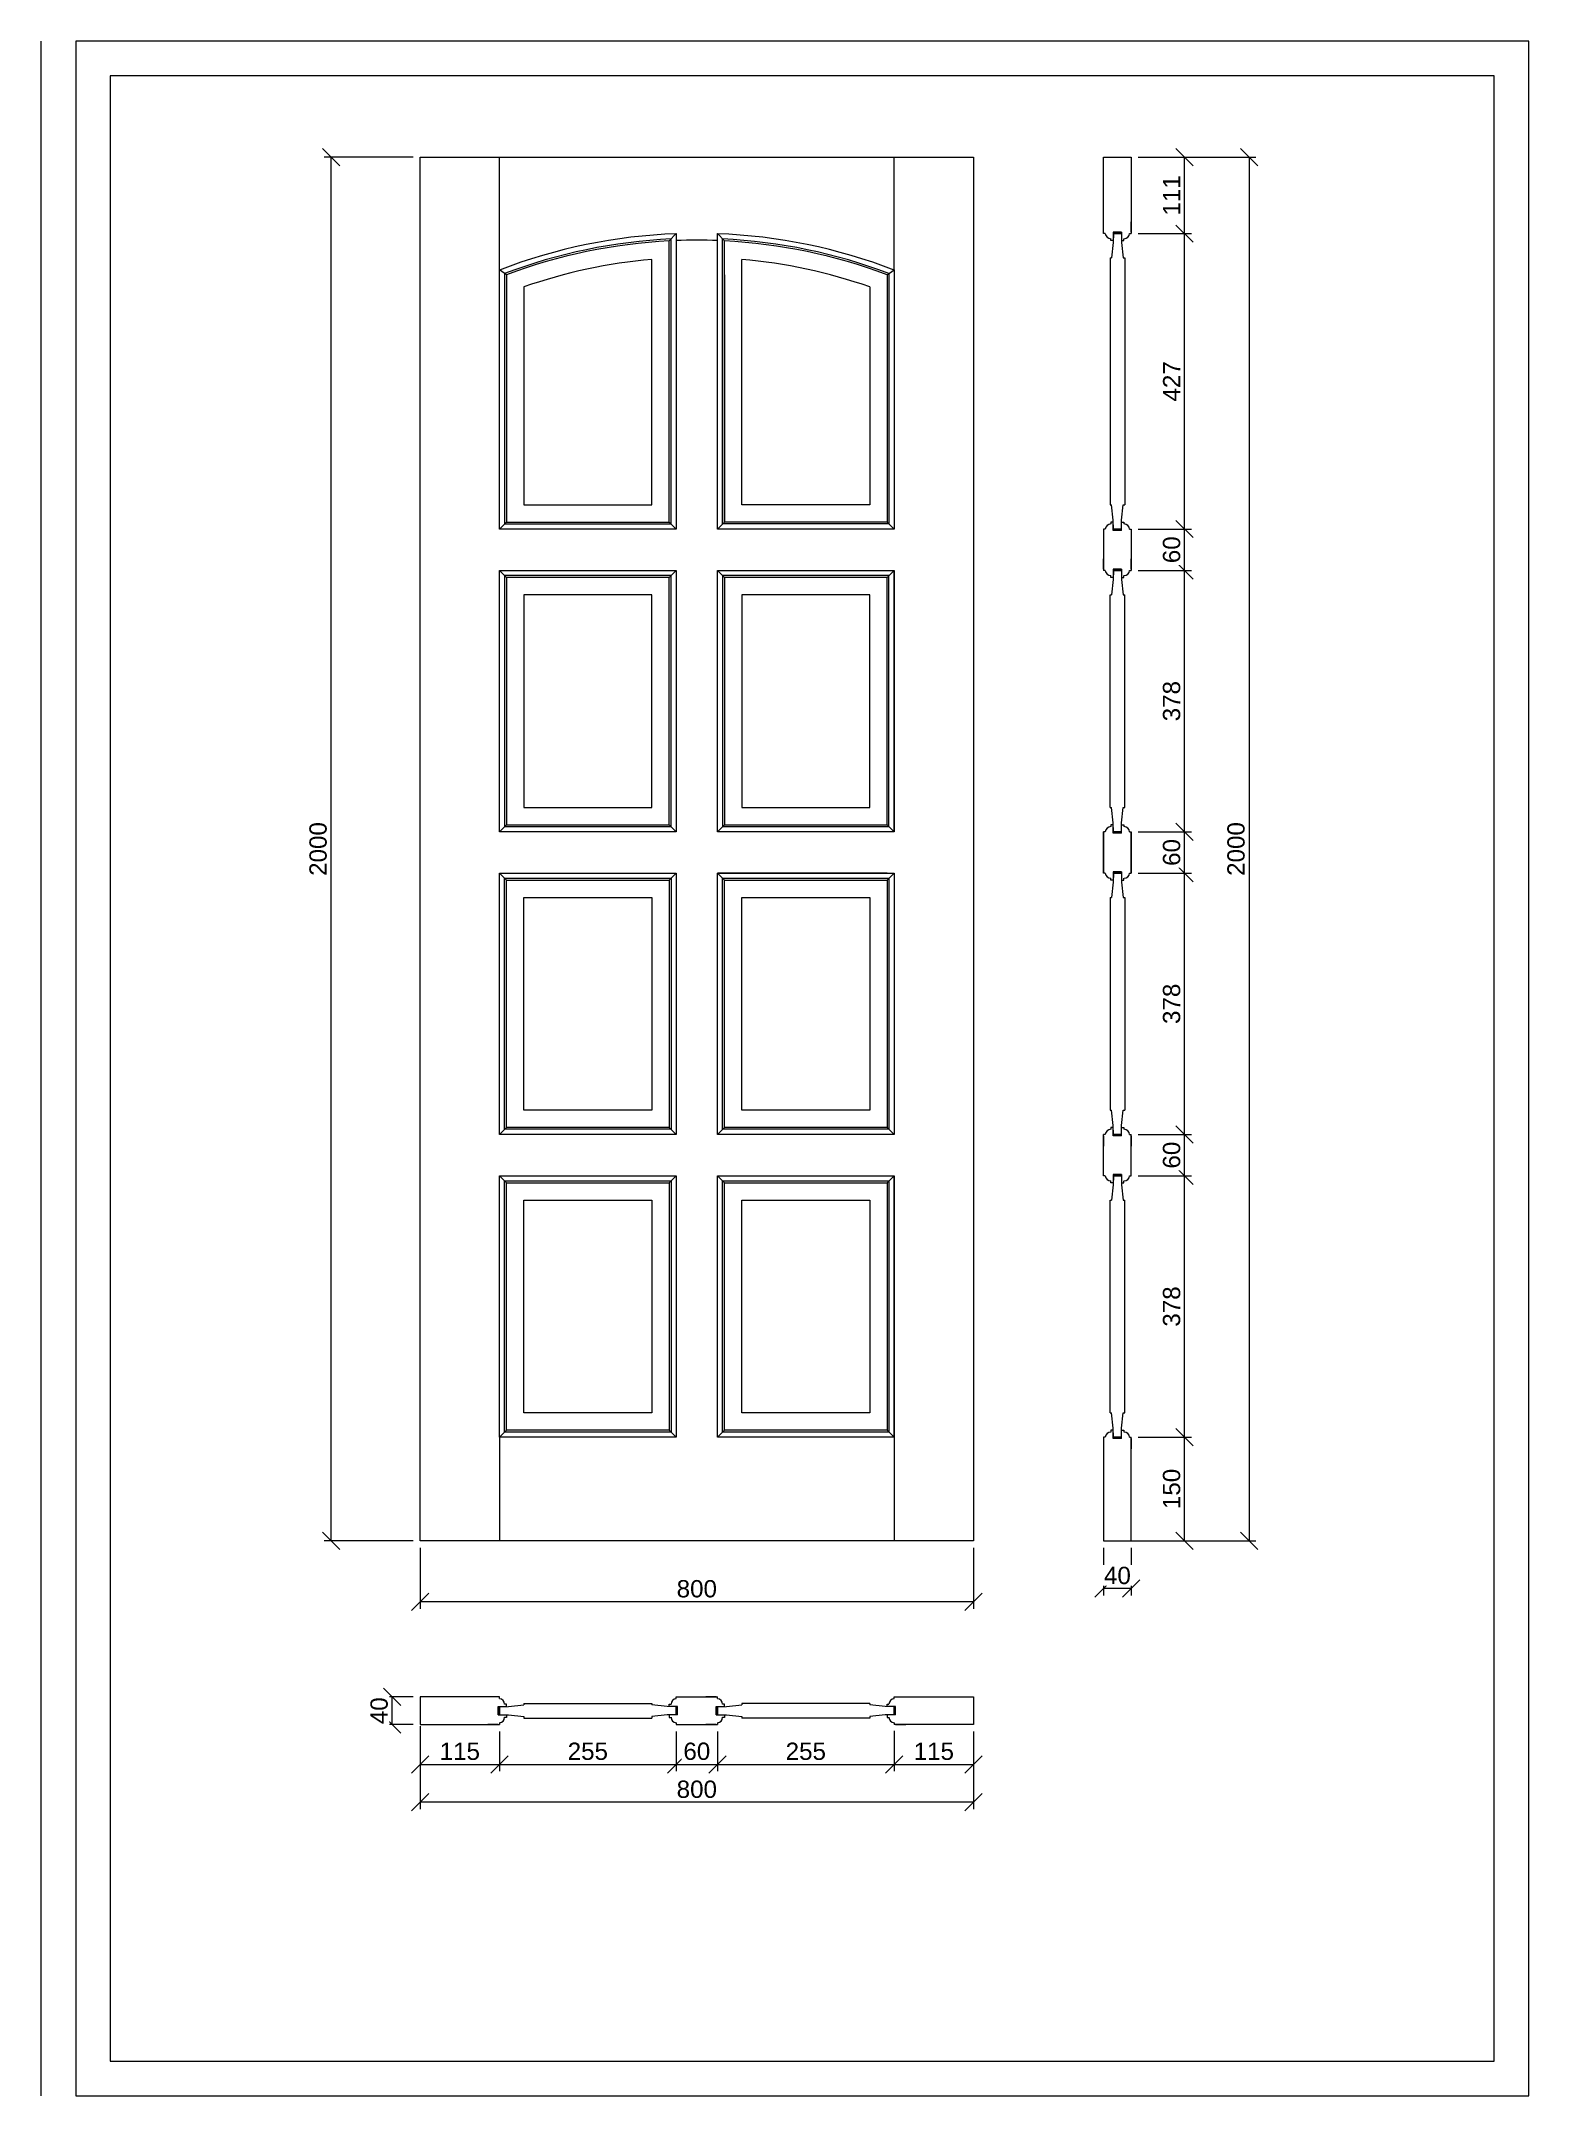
# Model space of a CAD drawing. Header units: millimetres. Extents: x 1780 to 3930, y 339 to 3309.
import ezdxf

# ---------------------------------------------------------------- set-up
doc = ezdxf.new("R2010")
doc.units = ezdxf.units.MM
for name, color, linetype, lineweight in [('图框', 7, 'Continuous', 13), ('填充', 8, 'Continuous', 5), ('标准家私', 4, 'Continuous', 20), ('标注', 2, 'Continuous', 9)]:
    doc.layers.add(name, color=color, linetype=linetype, lineweight=lineweight)
doc.styles.get("Standard").update_dxf_attribs({"font": 'arial.ttf'})

# ---------------------------------------------------------------- blocks, each defined once
blk = doc.blocks.new('_Oblique')
at = {"color": 0, "linetype": 'ByBlock', "lineweight": -2}
blk.add_line((-0.5, -0.5), (0.5, 0.5), dxfattribs=at)

msp = doc.modelspace()

# ---------------------------------------------------------------- linework, layer by layer
at = {"layer": '图框', "color": 0}
msp.add_line((1779.8, 338.6), (1779.8, 3308.6), dxfattribs=at)
msp.add_lwpolyline([(1829.8, 3308.6), (1829.8, 338.6), (3929.8, 338.6), (3929.8, 3308.6)], close=True, dxfattribs=at)
at = {"layer": '图框', "color": 0, "lineweight": 20}
msp.add_lwpolyline([(1879.8, 3258.6), (1879.8, 388.6), (3879.8, 388.6), (3879.8, 3258.6)], close=True, dxfattribs=at)
at = {"layer": '填充', "color": 0}
for p, q in [((2442.4, 2977.8), (2442.4, 3140.9)), ((3012.4, 2977.8), (3012.4, 3140.9)), ((2687.4, 3019.7), (2697.4, 3030.3)), ((2767.4, 3019.7), (2757.5, 3030.3)), ((2690.1, 2610.7), (2690.1, 3022.6)), ((2764.7, 2610.7), (2764.7, 3022.7)), ((2452.4, 2970.8), (2442.4, 2977.8)), ((2449.7, 2972.7), (2449.7, 2610.7)), ((2767.4, 2970.9), (2767.4, 2613.4)), ((3002.4, 2970.8), (3012.4, 2977.8)), ((3005.1, 2972.7), (3005.1, 2610.7)), ((2452.4, 2613.4), (2442.4, 2603.4)), ((2449.7, 2610.7), (2690.1, 2610.7)), ((2687.4, 2613.4), (2697.4, 2603.4)), ((2767.4, 2613.4), (2757.4, 2603.4)), ((3005.1, 2610.7), (2764.7, 2610.7)), ((3002.4, 2613.4), (3012.4, 2603.4)), ((2452.4, 2533.4), (2442.4, 2543.4)), ((2690.1, 2536.1), (2449.7, 2536.1)), ((2449.7, 2536.1), (2449.7, 2173.2)), ((2687.4, 2533.4), (2697.4, 2543.4)), ((2690.1, 2173.2), (2690.1, 2536.1)), ((2767.4, 2533.4), (2757.4, 2543.4)), ((3005.1, 2536.1), (2764.7, 2536.1)), ((2764.7, 2536.1), (2764.7, 2173.2)), ((3002.4, 2533.4), (3012.4, 2543.4)), ((3005.1, 2173.2), (3005.1, 2536.1)), ((3012.4, 2165.9), (3012.4, 2543.4)), ((2452.4, 2175.9), (2442.4, 2165.9)), ((2449.7, 2173.2), (2690.1, 2173.2)), ((2687.4, 2175.9), (2697.4, 2165.9)), ((2767.4, 2175.9), (2757.4, 2165.9)), ((2764.7, 2173.2), (3005.1, 2173.2)), ((3002.4, 2175.9), (3012.4, 2165.9)), ((2697.4, 2165.9), (2452.4, 2165.9)), ((3002.4, 2165.9), (2757.4, 2165.9)), ((2452.4, 2095.9), (2442.4, 2105.9)), ((2449.7, 1735.7), (2449.7, 2098.6)), ((2449.7, 2098.6), (2690.1, 2098.6)), ((2687.4, 2095.9), (2697.4, 2105.9)), ((2690.1, 2098.6), (2690.1, 1735.7)), ((2767.4, 2095.9), (2757.4, 2105.9)), ((2764.7, 1735.7), (2764.7, 2098.6)), ((2764.7, 2098.6), (3005.1, 2098.6)), ((3002.4, 2095.9), (3012.4, 2105.9)), ((3005.1, 2098.6), (3005.1, 1735.7)), ((3012.4, 2105.9), (3012.4, 1728.4)), ((2452.4, 1738.4), (2442.4, 1728.4)), ((2690.1, 1735.7), (2449.7, 1735.7)), ((2687.4, 1738.4), (2697.4, 1728.4)), ((2767.4, 1738.4), (2757.4, 1728.4)), ((3005.1, 1735.7), (2764.7, 1735.7)), ((3002.4, 1738.4), (3012.4, 1728.4)), ((2452.4, 1658.4), (2442.4, 1668.4)), ((2687.4, 1658.4), (2697.4, 1668.4)), ((2767.4, 1658.4), (2757.4, 1668.4)), ((3002.4, 1658.4), (3012.4, 1668.4)), ((2449.7, 1298.2), (2449.7, 1661.1)), ((2449.7, 1661.1), (2690.1, 1661.1)), ((2690.1, 1661.1), (2690.1, 1298.2)), ((2764.7, 1298.2), (2764.7, 1661.1)), ((2764.7, 1661.1), (3005.1, 1661.1)), ((3005.1, 1661.1), (3005.1, 1298.2)), ((2452.4, 1300.9), (2442.4, 1290.9)), ((2442.4, 1290.9), (2442.4, 1140.9)), ((2690.1, 1298.2), (2449.7, 1298.2)), ((2687.4, 1300.9), (2697.4, 1290.9)), ((2767.4, 1300.9), (2757.4, 1290.9)), ((3005.1, 1298.2), (2764.7, 1298.2)), ((3002.4, 1300.9), (3012.4, 1290.9)), ((3012.4, 1290.9), (3012.4, 1140.9))]:
    msp.add_line(p, q, dxfattribs=at)
for radius, start, end in [(783.9, 92.7216, 110.7464), (781.2, 87.7993, 92.2007), (783.9, 69.2536, 87.2729), (781.2, 87.0652, 87.0738)]:
    msp.add_arc((2727.4, 2239.6), radius, start, end, dxfattribs=at)
at = {"layer": '标准家私', "color": 0}
for p, q in [((2327.4, 3140.9), (3127.4, 3140.9)), ((2327.4, 1140.9), (2327.4, 3140.9)), ((3127.4, 3140.9), (3127.4, 1140.9)), ((3315.2, 3140.9), (3355.2, 3140.9)), ((3315.2, 3030.3), (3315.2, 3140.9)), ((3355.2, 3140.9), (3355.2, 3030.3)), ((2697.4, 3030.3), (2697.4, 2603.4)), ((2757.4, 2603.4), (2757.4, 3030.3)), ((3315.2, 3032.3), (3315.2, 3047.3)), ((3317.7, 3030.3), (3315.2, 3030.3)), ((3329.2, 3032.3), (3329.2, 3020.3)), ((3341.2, 3032.3), (3329.2, 3032.3)), ((3329.5, 3030.3), (3329.2, 3017.3)), ((3341, 3030.3), (3329.5, 3030.3)), ((3329.5, 3030.3), (3341, 3030.3)), ((3329.6, 3030.3), (3340.8, 3030.3)), ((3341, 3030.3), (3341.2, 3017.3)), ((3341.2, 3032.3), (3341.2, 3020.3)), ((3352.7, 3030.3), (3355.2, 3030.3)), ((3355.2, 3032.3), (3355.2, 3047.3)), ((2687.4, 2613.4), (2687.4, 3019.8)), ((2767.4, 2613.4), (2767.4, 3019.8)), ((3325.7, 3020.3), (3325.7, 3023)), ((3329.2, 3020.3), (3325.7, 3020.3)), ((3329.2, 3017.3), (3326.7, 2995.3)), ((3341.2, 3020.3), (3344.7, 3020.3)), ((3341.2, 3017.3), (3343.7, 2995.3)), ((3344.7, 3020.3), (3344.7, 3023)), ((2442.4, 2603.4), (2442.4, 2977.8)), ((2452.4, 2970.9), (2452.4, 2613.4)), ((2662.4, 2638.4), (2662.4, 2993.1)), ((2792.4, 2638.4), (2792.4, 2993.1)), ((3002.4, 2970.9), (3002.4, 2613.4)), ((3012.4, 2977.8), (3012.4, 2603.4)), ((3324.7, 2995.3), (3326.7, 2995.3)), ((3324.7, 2995.3), (3324.7, 2638.4)), ((3343.7, 2995.3), (3345.7, 2995.3)), ((3345.7, 2995.3), (3345.7, 2638.4)), ((2477.4, 2953.3), (2477.4, 2638.4)), ((2977.4, 2953.3), (2977.4, 2638.4)), ((2477.4, 2638.4), (2662.4, 2638.4)), ((2977.4, 2638.4), (2792.4, 2638.4)), ((3324.7, 2638.4), (3326.7, 2638.4)), ((3329.2, 2616.4), (3326.7, 2638.4)), ((3329.5, 2603.4), (3329.2, 2616.4)), ((3341, 2603.4), (3341.2, 2616.4)), ((3341.2, 2616.4), (3343.7, 2638.4)), ((3343.7, 2638.4), (3345.7, 2638.4)), ((2697.4, 2603.4), (2442.4, 2603.4)), ((2452.4, 2613.4), (2687.4, 2613.4)), ((3012.4, 2603.4), (2757.4, 2603.4)), ((3002.4, 2613.4), (2767.4, 2613.4)), ((3315.2, 2603.4), (3315.2, 2543.4)), ((3317.7, 2603.4), (3315.2, 2603.4)), ((3325.7, 2613.4), (3325.7, 2610.7)), ((3329.2, 2613.4), (3325.7, 2613.4)), ((3329.2, 2601.4), (3329.2, 2613.4)), ((3341.2, 2601.4), (3329.2, 2601.4)), ((3341, 2603.4), (3329.5, 2603.4)), ((3329.5, 2603.4), (3341, 2603.4)), ((3329.6, 2603.4), (3340.8, 2603.4)), ((3341.2, 2601.4), (3341.2, 2613.4)), ((3341.2, 2613.4), (3344.7, 2613.4)), ((3344.7, 2613.4), (3344.7, 2610.7)), ((3352.7, 2603.4), (3355.2, 2603.4)), ((3355.2, 2603.4), (3355.2, 2543.4)), ((3315.2, 2545.4), (3315.2, 2560.4)), ((3355.2, 2545.4), (3355.2, 2560.4)), ((2442.4, 2543.4), (2697.4, 2543.4)), ((2442.4, 2165.9), (2442.4, 2543.4)), ((2687.4, 2533.4), (2452.4, 2533.4)), ((2452.4, 2533.4), (2452.4, 2175.9)), ((2687.4, 2175.9), (2687.4, 2533.4)), ((2697.4, 2543.4), (2697.4, 2165.9)), ((2757.4, 2165.9), (2757.4, 2543.4)), ((2757.4, 2543.4), (3012.4, 2543.4)), ((3002.4, 2533.4), (2767.4, 2533.4)), ((2767.4, 2533.4), (2767.4, 2175.9)), ((3002.4, 2175.9), (3002.4, 2533.4)), ((3012.4, 2543.4), (3012.4, 2165.9)), ((3317.7, 2543.4), (3315.2, 2543.4)), ((3325.7, 2533.4), (3325.7, 2536.1)), ((3329.2, 2533.4), (3325.7, 2533.4)), ((3329.2, 2530.4), (3326.7, 2508.4)), ((3341.2, 2545.4), (3329.2, 2545.4)), ((3329.2, 2545.4), (3329.2, 2533.4)), ((3329.5, 2543.4), (3329.2, 2530.4)), ((3341, 2543.4), (3329.5, 2543.4)), ((3329.6, 2543.4), (3340.8, 2543.4)), ((3341, 2543.4), (3341.2, 2530.4)), ((3341.2, 2545.4), (3341.2, 2533.4)), ((3341.2, 2533.4), (3344.7, 2533.4)), ((3341.2, 2530.4), (3343.7, 2508.4)), ((3344.7, 2533.4), (3344.7, 2536.1)), ((3352.7, 2543.4), (3355.2, 2543.4)), ((2662.4, 2508.4), (2477.4, 2508.4)), ((2477.4, 2508.4), (2477.4, 2200.9)), ((2662.4, 2200.9), (2662.4, 2508.4)), ((2977.4, 2508.4), (2792.4, 2508.4)), ((2792.4, 2508.4), (2792.4, 2200.9)), ((2977.4, 2200.9), (2977.4, 2508.4)), ((3324.7, 2200.9), (3324.7, 2508.4)), ((3324.7, 2508.4), (3326.7, 2508.4)), ((3343.7, 2508.4), (3345.7, 2508.4)), ((3345.7, 2200.9), (3345.7, 2508.4)), ((2477.4, 2200.9), (2662.4, 2200.9)), ((2792.4, 2200.9), (2977.4, 2200.9)), ((3324.7, 2200.9), (3326.7, 2200.9)), ((3329.2, 2178.9), (3326.7, 2200.9)), ((3341.2, 2178.9), (3343.7, 2200.9)), ((3343.7, 2200.9), (3345.7, 2200.9)), ((2452.4, 2175.9), (2687.4, 2175.9)), ((2767.4, 2175.9), (3002.4, 2175.9)), ((3325.7, 2175.9), (3325.7, 2173.2)), ((3329.2, 2175.9), (3325.7, 2175.9)), ((3329.5, 2165.9), (3329.2, 2178.9)), ((3329.2, 2163.9), (3329.2, 2175.9)), ((3341, 2165.9), (3341.2, 2178.9)), ((3341.2, 2163.9), (3341.2, 2175.9)), ((3341.2, 2175.9), (3344.7, 2175.9)), ((3344.7, 2175.9), (3344.7, 2173.2)), ((2697.4, 2165.9), (2442.4, 2165.9)), ((3012.4, 2165.9), (2757.4, 2165.9)), ((3315.2, 2105.9), (3315.2, 2165.9)), ((3315.2, 2165.9), (3315.2, 2105.9)), ((3317.7, 2165.9), (3315.2, 2165.9)), ((3315.2, 2163.9), (3315.2, 2148.9)), ((3341.2, 2163.9), (3329.2, 2163.9)), ((3341, 2165.9), (3329.5, 2165.9)), ((3329.6, 2165.9), (3340.8, 2165.9)), ((3352.7, 2165.9), (3355.2, 2165.9)), ((3355.2, 2165.9), (3355.2, 2105.9)), ((3355.2, 2105.9), (3355.2, 2165.9)), ((3355.2, 2163.9), (3355.2, 2148.9)), ((3315.2, 2107.9), (3315.2, 2122.9)), ((3355.2, 2107.9), (3355.2, 2122.9)), ((2442.4, 1728.4), (2442.4, 2105.9)), ((2442.4, 2105.9), (2697.4, 2105.9)), ((2452.4, 1738.4), (2452.4, 2095.9)), ((2452.4, 2095.9), (2687.4, 2095.9)), ((2687.4, 2095.9), (2687.4, 1738.4)), ((2697.4, 2105.9), (2697.4, 1728.4)), ((2757.4, 1728.4), (2757.4, 2105.9)), ((2757.4, 2105.9), (3012.4, 2105.9)), ((3002.4, 2105.9), (2757.4, 2105.9)), ((2767.4, 1738.4), (2767.4, 2095.9)), ((2767.4, 2095.9), (3002.4, 2095.9)), ((3002.4, 2095.9), (3002.4, 1738.4)), ((3012.4, 2105.9), (3012.4, 1728.4)), ((3317.7, 2105.9), (3315.2, 2105.9)), ((3325.7, 2095.9), (3325.7, 2098.6)), ((3329.2, 2095.9), (3325.7, 2095.9)), ((3329.2, 2092.9), (3326.7, 2070.9)), ((3341.2, 2107.9), (3329.2, 2107.9)), ((3329.2, 2107.9), (3329.2, 2095.9)), ((3329.5, 2105.9), (3329.2, 2092.9)), ((3341, 2105.9), (3329.5, 2105.9)), ((3329.6, 2105.9), (3340.8, 2105.9)), ((3341, 2105.9), (3341.2, 2092.9)), ((3341.2, 2107.9), (3341.2, 2095.9)), ((3341.2, 2095.9), (3344.7, 2095.9)), ((3341.2, 2092.9), (3343.7, 2070.9)), ((3344.7, 2095.9), (3344.7, 2098.6)), ((3352.7, 2105.9), (3355.2, 2105.9)), ((2477.4, 1763.4), (2477.4, 2070.9)), ((2477.4, 2070.9), (2662.4, 2070.9)), ((2662.4, 2070.9), (2662.4, 1763.4)), ((2792.4, 1763.4), (2792.4, 2070.9)), ((2792.4, 2070.9), (2977.4, 2070.9)), ((2977.4, 2070.9), (2977.4, 1763.4)), ((3324.7, 2070.9), (3324.7, 1763.4)), ((3324.7, 2070.9), (3326.7, 2070.9)), ((3343.7, 2070.9), (3345.7, 2070.9)), ((3345.7, 2070.9), (3345.7, 1763.4)), ((2662.4, 1763.4), (2477.4, 1763.4)), ((2977.4, 1763.4), (2792.4, 1763.4)), ((3324.7, 1763.4), (3326.7, 1763.4)), ((3329.2, 1741.4), (3326.7, 1763.4)), ((3341.2, 1741.4), (3343.7, 1763.4)), ((3343.7, 1763.4), (3345.7, 1763.4)), ((2697.4, 1728.4), (2442.4, 1728.4)), ((2687.4, 1738.4), (2452.4, 1738.4)), ((3012.4, 1728.4), (2757.4, 1728.4)), ((3002.4, 1738.4), (2767.4, 1738.4)), ((3315.2, 1668.4), (3315.2, 1728.4)), ((3317.7, 1728.4), (3315.2, 1728.4)), ((3315.2, 1726.4), (3315.2, 1711.4)), ((3329.2, 1738.4), (3325.7, 1738.4)), ((3325.7, 1738.4), (3325.7, 1735.7)), ((3329.5, 1728.4), (3329.2, 1741.4)), ((3329.2, 1726.4), (3329.2, 1738.4)), ((3341.2, 1726.4), (3329.2, 1726.4)), ((3341, 1728.4), (3329.5, 1728.4)), ((3329.6, 1728.4), (3340.8, 1728.4)), ((3341, 1728.4), (3341.2, 1741.4)), ((3341.2, 1726.4), (3341.2, 1738.4)), ((3341.2, 1738.4), (3344.7, 1738.4)), ((3344.7, 1738.4), (3344.7, 1735.7)), ((3352.7, 1728.4), (3355.2, 1728.4)), ((3355.2, 1668.4), (3355.2, 1728.4)), ((3355.2, 1726.4), (3355.2, 1711.4)), ((2442.4, 1668.4), (2697.4, 1668.4)), ((2442.4, 1290.9), (2442.4, 1668.4)), ((2697.4, 1668.4), (2697.4, 1290.9)), ((2757.4, 1290.9), (2757.4, 1668.4)), ((2757.4, 1668.4), (3012.4, 1668.4)), ((3012.4, 1290.9), (3012.4, 1668.4)), ((3012.4, 1668.4), (3012.4, 1290.9)), ((3317.7, 1668.4), (3315.2, 1668.4)), ((3341.2, 1670.4), (3329.2, 1670.4)), ((3329.2, 1670.4), (3329.2, 1658.4)), ((3329.5, 1668.4), (3329.2, 1655.4)), ((3341, 1668.4), (3329.5, 1668.4)), ((3329.5, 1668.4), (3341, 1668.4)), ((3329.6, 1668.4), (3340.8, 1668.4)), ((3341, 1668.4), (3341.2, 1655.4)), ((3341.2, 1670.4), (3341.2, 1658.4)), ((3352.7, 1668.4), (3355.2, 1668.4)), ((2452.4, 1300.9), (2452.4, 1658.4)), ((2452.4, 1658.4), (2687.4, 1658.4)), ((2687.4, 1658.4), (2687.4, 1300.9)), ((2767.4, 1300.9), (2767.4, 1658.4)), ((2767.4, 1658.4), (3002.4, 1658.4)), ((3002.4, 1658.4), (3002.4, 1300.9)), ((3325.7, 1658.4), (3325.7, 1661.1)), ((3329.2, 1658.4), (3325.7, 1658.4)), ((3329.2, 1655.4), (3326.7, 1633.4)), ((3341.2, 1658.4), (3344.7, 1658.4)), ((3341.2, 1655.4), (3343.7, 1633.4)), ((3344.7, 1658.4), (3344.7, 1661.1)), ((2477.4, 1325.9), (2477.4, 1633.4)), ((2477.4, 1633.4), (2662.4, 1633.4)), ((2662.4, 1633.4), (2662.4, 1325.9)), ((2792.4, 1325.9), (2792.4, 1633.4)), ((2792.4, 1633.4), (2977.4, 1633.4)), ((2977.4, 1633.4), (2977.4, 1325.9)), ((3324.7, 1633.4), (3326.7, 1633.4)), ((3324.7, 1325.9), (3324.7, 1633.4)), ((3343.7, 1633.4), (3345.7, 1633.4)), ((3345.7, 1325.9), (3345.7, 1633.4)), ((2662.4, 1325.9), (2477.4, 1325.9)), ((2977.4, 1325.9), (2792.4, 1325.9)), ((3324.7, 1325.9), (3326.7, 1325.9)), ((3329.2, 1303.9), (3326.7, 1325.9)), ((3341.2, 1303.9), (3343.7, 1325.9)), ((3343.7, 1325.9), (3345.7, 1325.9)), ((2697.4, 1290.9), (2442.4, 1290.9)), ((2687.4, 1300.9), (2452.4, 1300.9)), ((3012.4, 1290.9), (2757.4, 1290.9)), ((3002.4, 1300.9), (2767.4, 1300.9)), ((3315.2, 1290.9), (3315.2, 1140.9)), ((3317.7, 1290.9), (3315.2, 1290.9)), ((3315.2, 1288.9), (3315.2, 1273.9)), ((3325.7, 1300.9), (3325.7, 1298.2)), ((3329.2, 1300.9), (3325.7, 1300.9)), ((3329.5, 1290.9), (3329.2, 1303.9)), ((3329.2, 1288.9), (3329.2, 1300.9)), ((3341.2, 1288.9), (3329.2, 1288.9)), ((3341, 1290.9), (3329.5, 1290.9)), ((3329.5, 1290.9), (3341, 1290.9)), ((3329.6, 1290.9), (3340.8, 1290.9)), ((3341, 1290.9), (3341.2, 1303.9)), ((3341.2, 1300.9), (3344.7, 1300.9)), ((3341.2, 1288.9), (3341.2, 1300.9)), ((3344.7, 1300.9), (3344.7, 1298.2)), ((3352.7, 1290.9), (3355.2, 1290.9)), ((3355.2, 1140.9), (3355.2, 1290.9)), ((3355.2, 1288.9), (3355.2, 1273.9)), ((3127.4, 1140.9), (2327.4, 1140.9)), ((3315.2, 1140.9), (3355.2, 1140.9)), ((2327.4, 915.3), (2327.4, 875.3)), ((2442.4, 915.3), (2327.4, 915.3)), ((2440.4, 915.3), (2425.4, 915.3)), ((2440.4, 901.3), (2452.4, 901.3)), ((2440.4, 889.3), (2440.4, 901.3)), ((2442.4, 912.8), (2442.4, 915.3)), ((2442.4, 901), (2455.4, 901.3)), ((2442.4, 889.5), (2442.4, 901)), ((2442.4, 901), (2442.4, 889.5)), ((2442.4, 900.9), (2442.4, 889.7)), ((2452.4, 904.8), (2449.7, 904.8)), ((2452.4, 901.3), (2452.4, 904.8)), ((2455.4, 901.3), (2477.4, 903.8)), ((2477.4, 905.8), (2477.4, 903.8)), ((2477.4, 905.8), (2662.4, 905.8)), ((2662.4, 905.8), (2662.4, 903.8)), ((2684.4, 901.3), (2662.4, 903.8)), ((2697.4, 901), (2684.4, 901.3)), ((2687.4, 904.8), (2690.1, 904.8)), ((2687.4, 901.3), (2687.4, 904.8)), ((2699.4, 901.3), (2687.4, 901.3)), ((2697.4, 915.3), (2757.4, 915.3)), ((2697.4, 912.8), (2697.4, 915.3)), ((2697.4, 889.5), (2697.4, 901)), ((2697.4, 901), (2697.4, 889.5)), ((2697.4, 900.9), (2697.4, 889.7)), ((2699.4, 889.3), (2699.4, 901.3)), ((2755.4, 915.3), (2740.4, 915.3)), ((2755.4, 889.3), (2755.4, 901.3)), ((2755.4, 901.3), (2767.4, 901.3)), ((2757.4, 912.8), (2757.4, 915.3)), ((2757.4, 901), (2770.4, 901.3)), ((2757.4, 889.5), (2757.4, 901)), ((2757.4, 900.9), (2757.4, 889.7)), ((2767.4, 904.8), (2764.7, 904.8)), ((2767.4, 901.3), (2767.4, 904.8)), ((2770.4, 901.3), (2792.4, 903.8)), ((2977.4, 905.8), (2792.4, 905.8)), ((2792.4, 905.8), (2792.4, 903.8)), ((2977.4, 905.8), (2977.4, 903.8)), ((2999.4, 901.3), (2977.4, 903.8)), ((3012.4, 901), (2999.4, 901.3)), ((3002.4, 904.8), (3005.1, 904.8)), ((3002.4, 901.3), (3002.4, 904.8)), ((3014.4, 901.3), (3002.4, 901.3)), ((3012.4, 915.3), (3127.4, 915.3)), ((3012.4, 912.8), (3012.4, 915.3)), ((3012.4, 889.5), (3012.4, 901)), ((3012.4, 900.9), (3012.4, 889.7)), ((3014.4, 915.3), (3029.4, 915.3)), ((3014.4, 889.3), (3014.4, 901.3)), ((3127.4, 915.3), (3127.4, 875.3)), ((2327.4, 875.3), (2442.4, 875.3)), ((2440.4, 875.3), (2425.4, 875.3)), ((2440.4, 889.3), (2452.4, 889.3)), ((2442.4, 889.5), (2455.4, 889.3)), ((2442.4, 877.8), (2442.4, 875.3)), ((2452.4, 885.8), (2449.7, 885.8)), ((2452.4, 889.3), (2452.4, 885.8)), ((2455.4, 889.3), (2477.4, 886.8)), ((2477.4, 886.8), (2477.4, 884.8)), ((2477.4, 884.8), (2662.4, 884.8)), ((2684.4, 889.3), (2662.4, 886.8)), ((2662.4, 886.8), (2662.4, 884.8)), ((2697.4, 889.5), (2684.4, 889.3)), ((2699.4, 889.3), (2687.4, 889.3)), ((2687.4, 889.3), (2687.4, 885.8)), ((2687.4, 885.8), (2690.1, 885.8)), ((2697.4, 877.8), (2697.4, 875.3)), ((2697.4, 875.3), (2757.4, 875.3)), ((2755.4, 875.3), (2740.4, 875.3)), ((2755.4, 889.3), (2767.4, 889.3)), ((2757.4, 889.5), (2770.4, 889.3)), ((2757.4, 877.8), (2757.4, 875.3)), ((2767.4, 885.8), (2764.7, 885.8)), ((2767.4, 889.3), (2767.4, 885.8)), ((2770.4, 889.3), (2792.4, 886.8)), ((2792.4, 886.8), (2792.4, 884.8)), ((2977.4, 884.8), (2792.4, 884.8)), ((2999.4, 889.3), (2977.4, 886.8)), ((2977.4, 886.8), (2977.4, 884.8)), ((3012.4, 889.5), (2999.4, 889.3)), ((3014.4, 889.3), (3002.4, 889.3)), ((3002.4, 889.3), (3002.4, 885.8)), ((3002.4, 885.8), (3005.1, 885.8)), ((3012.4, 877.8), (3012.4, 875.3)), ((3127.4, 875.3), (3012.4, 875.3)), ((3014.4, 875.3), (3029.4, 875.3))]:
    msp.add_line(p, q, dxfattribs=at)
for centre, radius, start, end in [((2727.4, 2239.6), 791.2, 92.1729, 111.1118), ((2727.4, 2239.6), 791.2, 68.8882, 87.8271), ((3325.7, 3031), 8, 185.0194, 270.2197), ((3344.8, 3031), 8, 269.7803, 354.9806), ((2727.4, 2239.6), 781.2, 92.9262, 110.6097), ((2727.4, 2239.6), 781.2, 69.3903, 87.0652), ((2727.4, 2239.6), 756.2, 94.9307, 109.3039), ((2727.4, 2239.6), 756.2, 70.6961, 85.0693), ((3325.7, 2602.7), 8, 89.7803, 174.9806), ((3344.8, 2602.7), 8, 5.0194, 90.2197), ((3325.7, 2544.1), 8, 185.0194, 270.2197), ((3344.8, 2544.1), 8, 269.7803, 354.9806), ((3325.7, 2165.2), 8, 89.7803, 174.9806), ((3344.8, 2165.2), 8, 5.0194, 90.2197), ((3325.7, 2106.6), 8, 185.0194, 270.2197), ((3344.8, 2106.6), 8, 269.7803, 354.9806), ((3325.7, 1727.7), 8, 89.7803, 174.9806), ((3344.8, 1727.7), 8, 5.0194, 90.2197), ((3325.7, 1669.1), 8, 185.0194, 270.2197), ((3344.8, 1669.1), 8, 269.7803, 354.9806), ((3325.7, 1290.2), 8, 89.7803, 174.9806), ((3344.8, 1290.2), 8, 5.0194, 90.2197), ((2441.7, 904.8), 8, 359.7803, 84.9806), ((2698.1, 904.8), 8, 95.0194, 180.2197), ((2756.7, 904.8), 8, 359.7803, 84.9806), ((3013.1, 904.8), 8, 95.0194, 180.2197), ((2441.7, 885.8), 8, 275.0194, 0.2197), ((2698.1, 885.8), 8, 179.7803, 264.9806), ((2756.7, 885.8), 8, 275.0194, 0.2197), ((3013.1, 885.8), 8, 179.7803, 264.9806)]:
    msp.add_arc(centre, radius, start, end, dxfattribs=at)
at = {"layer": '标注', "color": 0}
for p, q in [((2317.4, 3140.9), (2189, 3140.9)), ((2199, 1140.9), (2199, 3140.9)), ((3365.2, 3140.9), (3442.3, 3140.9)), ((3365.2, 3140.9), (3535.4, 3140.9)), ((3432.3, 3030.3), (3432.3, 3140.9)), ((3525.4, 3140.9), (3525.4, 1140.9)), ((3365.2, 3030.3), (3442.3, 3030.3)), ((3365.2, 3030.3), (3442.3, 3030.3)), ((3365.2, 2603.4), (3442.3, 2603.4)), ((3432.3, 2543.4), (3432.3, 2603.4)), ((3365.2, 2543.4), (3442.3, 2543.4)), ((3365.2, 2543.4), (3442.3, 2543.4)), ((3365.2, 2165.9), (3442.3, 2165.9)), ((3432.3, 2105.9), (3432.3, 2165.9)), ((3365.2, 2105.9), (3442.3, 2105.9)), ((3365.2, 2105.9), (3442.3, 2105.9)), ((3365.2, 1728.4), (3442.3, 1728.4)), ((3432.3, 1668.4), (3432.3, 1728.4)), ((3365.2, 1668.4), (3442.3, 1668.4)), ((3365.2, 1668.4), (3442.3, 1668.4)), ((3432.3, 1290.9), (3432.3, 1668.4)), ((3365.2, 1290.9), (3442.3, 1290.9)), ((3365.2, 1290.9), (3442.3, 1290.9)), ((3432.3, 1140.9), (3432.3, 1290.9)), ((2317.4, 1140.9), (2189, 1140.9)), ((2327.4, 1130.9), (2327.4, 1042.7)), ((3127.4, 1130.9), (3127.4, 1042.7)), ((3315.2, 1130.9), (3315.2, 1062)), ((3345.2, 1140.9), (3535.4, 1140.9)), ((3355.2, 1130.9), (3355.2, 1062)), ((3365.2, 1140.9), (3442.3, 1140.9)), ((3355.2, 1072), (3315.2, 1072)), ((3127.4, 1052.7), (2327.4, 1052.7)), ((2317.4, 915.3), (2277.1, 915.3)), ((2287.1, 875.3), (2287.1, 915.3)), ((2317.4, 875.3), (2277.1, 875.3)), ((2327.4, 873.1), (2327.4, 753)), ((2327.4, 865.3), (2327.4, 807.8)), ((2442.4, 865.3), (2442.4, 807.8)), ((2442.4, 865.3), (2442.4, 807.8)), ((2697.4, 865.3), (2697.4, 807.8)), ((2697.4, 865.3), (2697.4, 807.8)), ((2757.4, 865.3), (2757.4, 807.8)), ((3012.4, 866.5), (3012.4, 807.8)), ((3012.4, 866.5), (3012.4, 807.8)), ((3127.4, 865.3), (3127.4, 807.8)), ((3127.4, 865.3), (3127.4, 753)), ((2327.4, 817.8), (2442.4, 817.8)), ((2442.4, 817.8), (2697.4, 817.8)), ((2697.4, 817.8), (2757.4, 817.8)), ((3012.4, 817.8), (3127.4, 817.8)), ((3127.4, 763), (2327.4, 763))]:
    msp.add_line(p, q, dxfattribs=at)

# ---------------------------------------------------------------- block references
at = {"layer": '标注', "color": 0, "xscale": 25, "yscale": 25, "zscale": 25}
for p, rotation in [((2199, 3140.9), 90), ((3432.3, 3140.9), 90), ((3525.4, 3140.9), 90), ((3432.3, 3030.3), 90), ((3432.3, 3030.3), 270), ((3432.3, 2603.4), 90), ((3432.3, 2543.4), 90), ((3432.3, 2543.4), 270), ((3432.3, 2165.9), 90), ((3432.3, 2105.9), 90), ((3432.3, 2105.9), 270), ((3432.3, 1728.4), 90), ((3432.3, 1668.4), 90), ((3432.3, 1668.4), 270), ((3432.3, 1290.9), 90), ((3432.3, 1290.9), 270), ((2199, 1140.9), 270), ((3432.3, 1140.9), 270), ((3525.4, 1140.9), 270), ((3315.2, 1072), 180), ((2327.4, 1052.7), 180), ((2287.1, 915.3), 90), ((2287.1, 875.3), 270), ((2327.4, 817.8), 180), ((2697.4, 817.8), 180), ((3012.4, 817.8), 180), ((2327.4, 763), 180)]:
    msp.add_blockref('_Oblique', p, dxfattribs=dict(at, rotation=rotation))
for p in [(3355.2, 1072), (3127.4, 1052.7), (2442.4, 817.8), (2697.4, 817.8), (2757.4, 817.8), (3012.4, 817.8), (3127.4, 817.8), (3127.4, 763)]:
    msp.add_blockref('_Oblique', p, dxfattribs=at)

# ---------------------------------------------------------------- next in the draw order: texts
at = {"layer": '标注', "color": 0, "lineweight": 25, "char_height": 25, "attachment_point": 5, "rotation": 90, "bg_fill": 3, "box_fill_scale": 1.1, "bg_fill_color": 256, "bg_fill_true_color": 13158600, "bg_fill_transparency": 0}
for s, insert in [('111', (3413.6, 3085.6)), ('2000', (2180.2, 2140.9)), ('2000', (3506.7, 2140.9)), ('60', (3413.6, 1698.4)), ('378', (3413.6, 1479.6)), ('150', (3413.6, 1215.9)), ('40', (2268.4, 895.3))]:
    msp.add_mtext(s, dxfattribs=dict(at, insert=insert))
at = {"layer": '标注', "color": 0, "lineweight": 25, "char_height": 25, "attachment_point": 5, "bg_fill": 3, "box_fill_scale": 1.1, "bg_fill_color": 256, "bg_fill_true_color": 13158600, "bg_fill_transparency": 0}
for s, insert in [('40', (3335.2, 1090.7)), ('800', (2727.4, 1071.5)), ('115', (2384.9, 836.6)), ('255', (2569.9, 836.6)), ('60', (2727.4, 836.6)), ('115', (3069.9, 836.6))]:
    msp.add_mtext(s, dxfattribs=dict(at, insert=insert))

# ---------------------------------------------------------------- next in the draw order: linework, layer by layer
at = {"layer": '标注', "color": 0}
for p, q in [((3432.3, 1728.4), (3432.3, 2105.9)), ((3365.2, 1728.4), (3442.3, 1728.4)), ((2757.4, 865.3), (2757.4, 807.8)), ((2757.4, 817.8), (3012.4, 817.8))]:
    msp.add_line(p, q, dxfattribs=at)

# ---------------------------------------------------------------- next in the draw order: block references
at = {"layer": '标注', "color": 0, "xscale": 25, "yscale": 25, "zscale": 25}
for p, rotation in [((3432.3, 1728.4), 270), ((2442.4, 817.8), 180), ((2757.4, 817.8), 180)]:
    msp.add_blockref('_Oblique', p, dxfattribs=dict(at, rotation=rotation))

# ---------------------------------------------------------------- next in the draw order: texts
at = {"layer": '标注', "color": 0, "lineweight": 25, "char_height": 25, "attachment_point": 5, "rotation": 90, "bg_fill": 3, "box_fill_scale": 1.1, "bg_fill_color": 256, "bg_fill_true_color": 13158600, "bg_fill_transparency": 0}
for s, insert in [('60', (3413.6, 2135.9)), ('378', (3413.6, 1917.1))]:
    msp.add_mtext(s, dxfattribs=dict(at, insert=insert))
at = {"layer": '标注', "color": 0, "lineweight": 25, "char_height": 25, "attachment_point": 5, "bg_fill": 3, "box_fill_scale": 1.1, "bg_fill_color": 256, "bg_fill_true_color": 13158600, "bg_fill_transparency": 0}
for s, insert in [('255', (2884.9, 836.6)), ('800', (2727.4, 781.7))]:
    msp.add_mtext(s, dxfattribs=dict(at, insert=insert))

# ---------------------------------------------------------------- next in the draw order: linework, layer by layer
at = {"layer": '标注', "color": 0}
for p, q in [((3432.3, 2165.9), (3432.3, 2543.4)), ((3365.2, 2165.9), (3442.3, 2165.9))]:
    msp.add_line(p, q, dxfattribs=at)

# ---------------------------------------------------------------- next in the draw order: block references
at = {"layer": '标注', "color": 0, "xscale": 25, "yscale": 25, "zscale": 25, "rotation": 270}
msp.add_blockref('_Oblique', (3432.3, 2165.9), dxfattribs=at)

# ---------------------------------------------------------------- next in the draw order: texts
at = {"layer": '标注', "color": 0, "lineweight": 25, "char_height": 25, "attachment_point": 5, "rotation": 90, "bg_fill": 3, "box_fill_scale": 1.1, "bg_fill_color": 256, "bg_fill_true_color": 13158600, "bg_fill_transparency": 0}
for s, insert in [('60', (3413.6, 2573.4)), ('378', (3413.6, 2354.6))]:
    msp.add_mtext(s, dxfattribs=dict(at, insert=insert))

# ---------------------------------------------------------------- next in the draw order: linework, layer by layer
at = {"layer": '标注', "color": 0}
for p, q in [((3432.3, 2603.4), (3432.3, 3030.3)), ((3365.2, 2603.4), (3442.3, 2603.4))]:
    msp.add_line(p, q, dxfattribs=at)

# ---------------------------------------------------------------- next in the draw order: block references
at = {"layer": '标注', "color": 0, "xscale": 25, "yscale": 25, "zscale": 25, "rotation": 270}
msp.add_blockref('_Oblique', (3432.3, 2603.4), dxfattribs=at)

# ---------------------------------------------------------------- next in the draw order: texts
at = {"layer": '标注', "color": 0, "lineweight": 25, "insert": (3413.6, 2816.8), "char_height": 25, "attachment_point": 5, "rotation": 90, "bg_fill": 3, "box_fill_scale": 1.1, "bg_fill_color": 256, "bg_fill_true_color": 13158600, "bg_fill_transparency": 0}
msp.add_mtext('427', dxfattribs=at)

doc.saveas('drawing.dxf')
